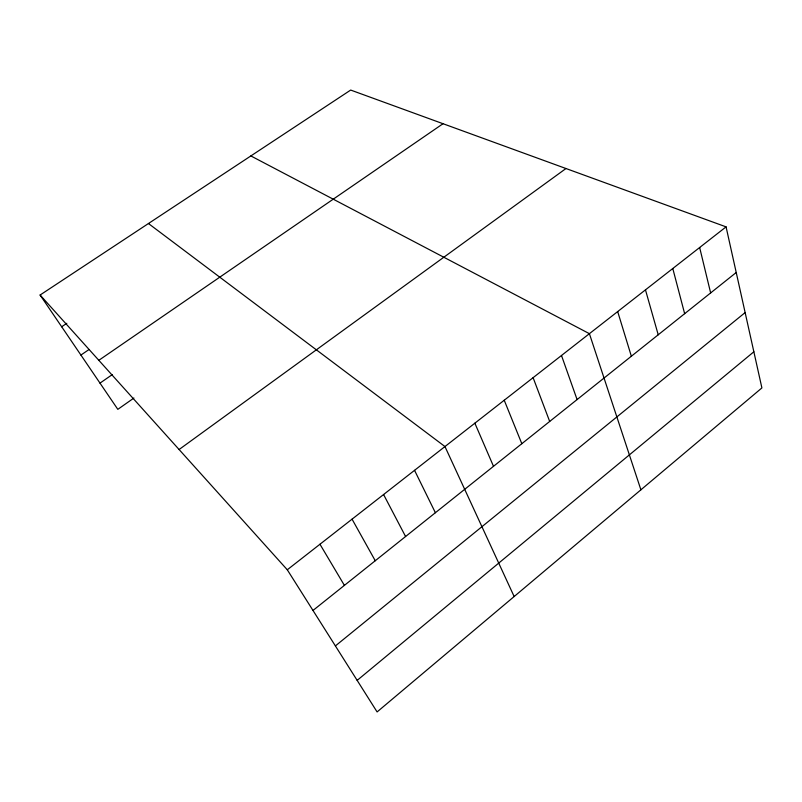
<?xml version="1.0" encoding="UTF-8"?>
<svg xmlns="http://www.w3.org/2000/svg" width="802" height="802" viewBox="0 0 802 802"><rect width="100%" height="100%" fill="white"/><g stroke="black" fill="none" stroke-linecap="round" stroke-linejoin="round"><path stroke-width="1.2" d="M357.161 680.367L753.86 351.777M335.396 645.921L745.138 312.579M312.991 610.452L736.226 272.5M287.286 569.781L726.071 226.866L761.9 387.927L377.1 711.935L287.286 569.781L40.1 295.026L350.685 90.065L726.071 226.866M179.097 449.521L565.981 168.52M133.914 398.033L117.824 409.351L40.1 295.026M99.989 383.125L112.34 374.564M98.826 360.309L443.025 123.719M80.912 355.065L88.942 349.582M61.674 326.765L66.817 323.306M250.866 155.939L589.4 333.672L640.898 489.811M148.45 223.527L444.96 446.554L514.152 596.538M319.968 544.247L344.399 585.38M352.058 519.165L375.256 560.738M383.577 494.533L405.581 536.518M414.544 470.333L435.386 512.719M474.854 423.195L493.501 466.313M504.227 400.238L521.821 443.696M533.109 377.672L549.681 421.451M561.49 355.486L577.089 399.576M617.68 311.577L631.354 356.238M645.47 289.863L658.221 334.785M672.788 268.51L684.647 313.682M699.655 247.507L710.642 292.92"/></g></svg>
